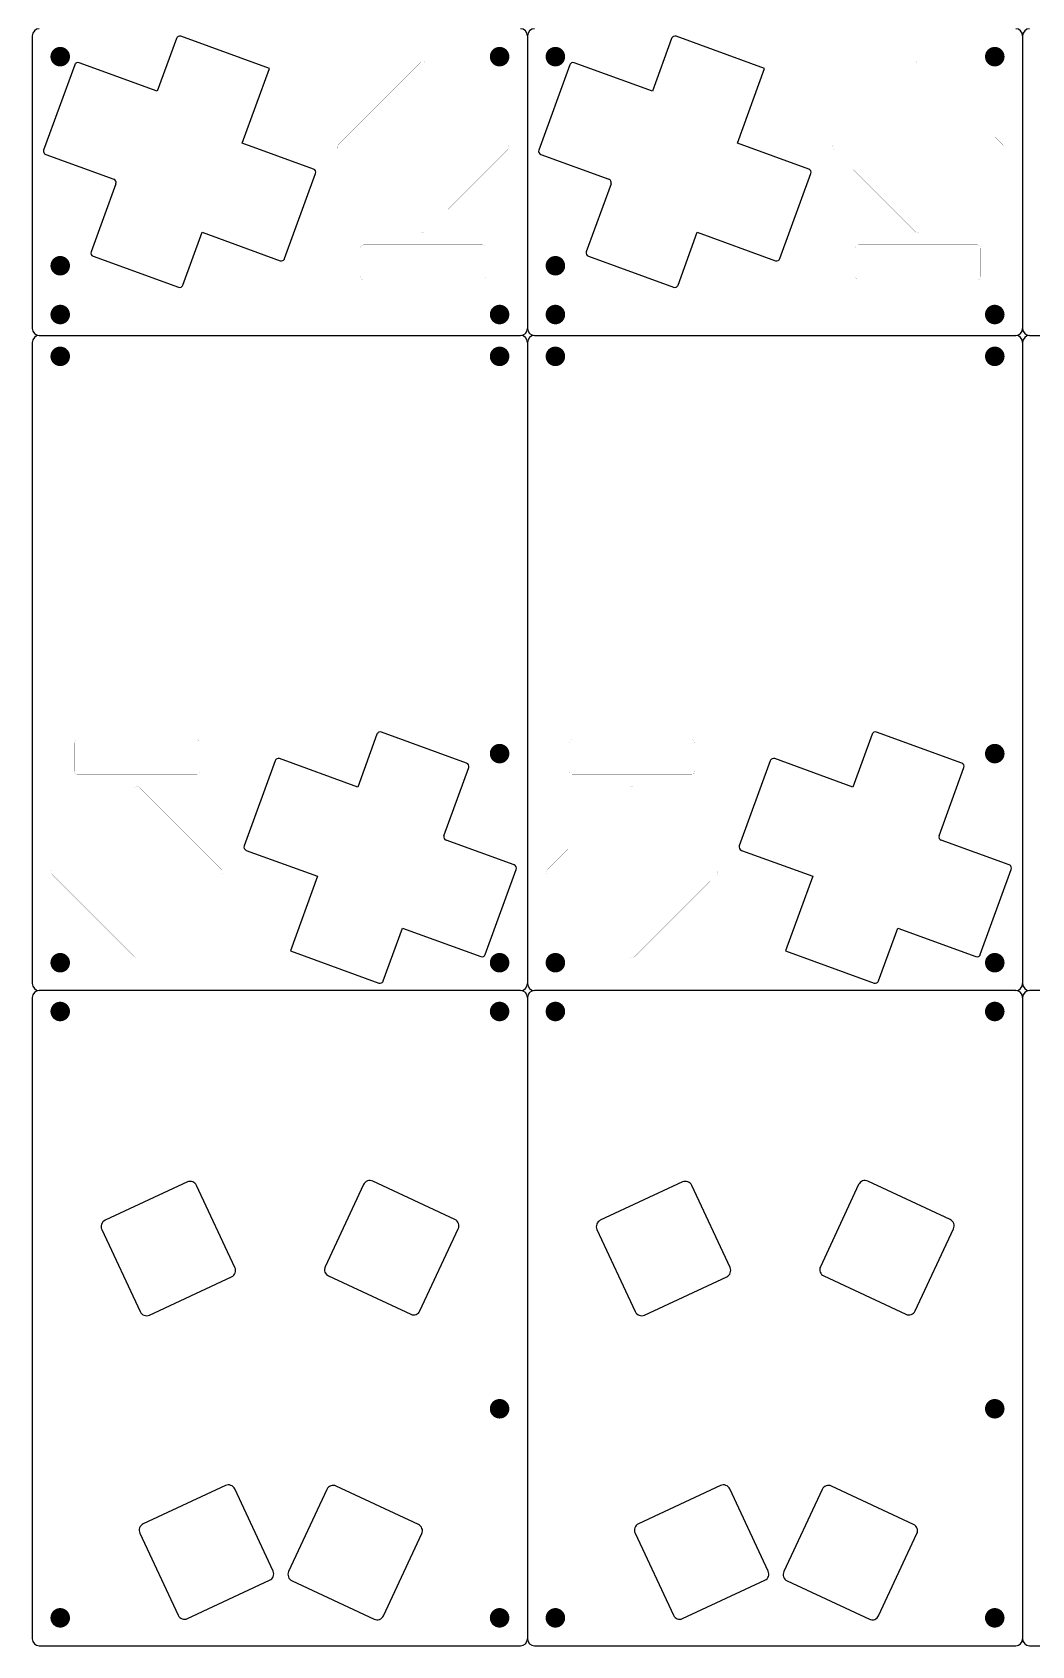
# Model space of a CAD drawing. Extents: x 0 to 355, y 0 to 464.
# Drawn here: x 0 to 143.3, y 0 to 231.5 of the extents above; entities that cross this region are included whole.
import ezdxf

# ---------------------------------------------------------------- set-up
doc = ezdxf.new("R2010")
doc.units = 0
doc.layers.add('20', color=5, linetype='CONTINUOUS')

msp = doc.modelspace()

# ---------------------------------------------------------------- linework, layer by layer
at = {"layer": '20'}
for p, q in [((0, 231), (0, 194)), ((20.6714, 230.6238), (17.9132, 223.0459)), ((33.9981, 226.3054), (21.3122, 230.9227)), ((71, 231), (71, 194)), ((71, 231), (71, 194)), ((91.6714, 230.6238), (88.9132, 223.0459)), ((104.9981, 226.3054), (92.3122, 230.9227)), ((142, 231), (142, 194)), ((142, 231), (142, 194)), ((17.9132, 223.0459), (6.7122, 227.1227)), ((88.9132, 223.0459), (77.7122, 227.1227)), ((6.0714, 226.8238), (1.6251, 214.6078)), ((30.1012, 215.5988), (33.9981, 226.3054)), ((77.0714, 226.8238), (72.6251, 214.6078)), ((101.1012, 215.5988), (104.9981, 226.3054)), ((40.3282, 211.8764), (30.1012, 215.5988)), ((111.3282, 211.8764), (101.1012, 215.5988)), ((1.924, 213.967), (11.6812, 210.4156)), ((72.924, 213.967), (82.6812, 210.4156)), ((36.1808, 199.0196), (40.6271, 211.2356)), ((107.1808, 199.0196), (111.6271, 211.2356)), ((11.98, 209.7748), (8.4251, 200.0078)), ((82.98, 209.7748), (79.4251, 200.0078)), ((21.5808, 195.2196), (24.339, 202.7975)), ((24.339, 202.7975), (35.54, 198.7207)), ((92.5808, 195.2196), (95.339, 202.7975)), ((95.339, 202.7975), (106.54, 198.7207)), ((8.724, 199.367), (20.94, 194.9207)), ((79.724, 199.367), (91.94, 194.9207)), ((0, 194), (0, 189)), ((71, 194), (71, 189)), ((71, 194), (71, 189)), ((142, 194), (142, 189)), ((142, 194), (142, 189)), ((1, 188), (70, 188)), ((72, 188), (141, 188)), ((143, 188), (212, 188)), ((0, 187), (0, 95)), ((71, 187), (71, 95)), ((71, 187), (71, 95)), ((142, 187), (142, 95)), ((142, 187), (142, 95)), ((49.4192, 130.7804), (46.661, 123.2025)), ((62.276, 126.633), (50.06, 131.0793)), ((120.4192, 130.7804), (117.661, 123.2025)), ((133.276, 126.633), (121.06, 131.0793)), ((34.8192, 126.9804), (30.3729, 114.7644)), ((46.661, 123.2025), (35.46, 127.2793)), ((59.02, 116.2252), (62.5749, 125.9922)), ((105.8192, 126.9804), (101.3729, 114.7644)), ((117.661, 123.2025), (106.46, 127.2793)), ((130.02, 116.2252), (133.5749, 125.9922)), ((30.6718, 114.1236), (40.8988, 110.4012)), ((69.076, 112.033), (59.3188, 115.5844)), ((101.6718, 114.1236), (111.8988, 110.4012)), ((140.076, 112.033), (130.3188, 115.5844)), ((64.9286, 99.1762), (69.3749, 111.3922)), ((135.9286, 99.1762), (140.3749, 111.3922)), ((40.8988, 110.4012), (37.0019, 99.6946)), ((111.8988, 110.4012), (108.0019, 99.6946)), ((50.3286, 95.3762), (53.0868, 102.9541)), ((53.0868, 102.9541), (64.2878, 98.8773)), ((121.3286, 95.3762), (124.0868, 102.9541)), ((124.0868, 102.9541), (135.2878, 98.8773)), ((37.0019, 99.6946), (49.6878, 95.0773)), ((108.0019, 99.6946), (120.6878, 95.0773)), ((0, 93), (0, 1)), ((70, 94), (1, 94)), ((71, 93), (71, 1)), ((71, 93), (71, 1)), ((141, 94), (72, 94)), ((142, 93), (142, 1)), ((142, 93), (142, 1)), ((212, 94), (143, 94)), ((22.2262, 66.5375), (10.4442, 61.0435)), ((29.0492, 54.2718), (23.5552, 66.0538)), ((47.4852, 66.1663), (41.9912, 54.3843)), ((60.5961, 61.1559), (48.8141, 66.65)), ((93.2262, 66.5375), (81.4442, 61.0435)), ((100.0492, 54.2718), (94.5552, 66.0538)), ((118.4852, 66.1663), (112.9912, 54.3843)), ((131.5961, 61.1559), (119.8141, 66.65)), ((9.9605, 59.7145), (15.4546, 47.9325)), ((55.5858, 48.045), (61.0798, 59.827)), ((80.9605, 59.7145), (86.4546, 47.9325)), ((126.5858, 48.045), (132.0798, 59.827)), ((16.7835, 47.4488), (28.5655, 52.9429)), ((42.4748, 53.0553), (54.2568, 47.5613)), ((87.7835, 47.4488), (99.5655, 52.9429)), ((113.4748, 53.0553), (125.2568, 47.5613)), ((27.6895, 22.9799), (15.9075, 17.4858)), ((34.5125, 10.7142), (29.0184, 22.4962)), ((42.2452, 22.4188), (36.7512, 10.6368)), ((55.3562, 17.4084), (43.5742, 22.9025)), ((98.6895, 22.9799), (86.9075, 17.4858)), ((105.5125, 10.7142), (100.0184, 22.4962)), ((113.2452, 22.4188), (107.7512, 10.6368)), ((126.3562, 17.4084), (114.5742, 22.9025)), ((15.4238, 16.1569), (20.9179, 4.3749)), ((50.3458, 4.2975), (55.8399, 16.0795)), ((86.4238, 16.1569), (91.9179, 4.3749)), ((121.3458, 4.2975), (126.8399, 16.0795)), ((22.2468, 3.8912), (34.0288, 9.3852)), ((37.2349, 9.3079), (49.0169, 3.8138)), ((93.2468, 3.8912), (105.0288, 9.3852)), ((108.2349, 9.3079), (120.0169, 3.8138)), ((1, 0), (70, 0)), ((72, 0), (141, 0)), ((143, 0), (212, 0))]:
    msp.add_line(p, q, dxfattribs=at)
for points, const_width in [([(4, 227.3, 1), (4, 228.7, 1), (4, 227.3)], 1.4), ([(67, 227.3, 1), (67, 228.7, 1), (67, 227.3)], 1.4), ([(75, 227.3, 1), (75, 228.7, 1), (75, 227.3)], 1.4), ([(138, 227.3, 1), (138, 228.7, 1), (138, 227.3)], 1.4), ([(56.3536, 227.1464, 0.4142), (55.6464, 227.1464)], 0.01), ([(55.6447, 227.1482, 1), (55.6482, 227.1447)], 0.005), ([(55.6482, 227.1447, 1), (55.6447, 227.1482)], 0.005), ([(56.3553, 227.1482, 1), (56.3518, 227.1447)], 0.005), ([(56.3518, 227.1447, 1), (56.3553, 227.1482)], 0.005), ([(127.3536, 227.1464, 0.4142), (126.6464, 227.1464)], 0.01), ([(126.6447, 227.1482, 1), (126.6482, 227.1447)], 0.005), ([(126.6482, 227.1447, 1), (126.6447, 227.1482)], 0.005), ([(127.3553, 227.1482, 1), (127.3518, 227.1447)], 0.005), ([(127.3518, 227.1447, 1), (127.3553, 227.1482)], 0.005), ([(43.8536, 215.3536, 0.4142), (43.8536, 214.6464)], 0.01), ([(43.8518, 215.3553, 1), (43.8553, 215.3518)], 0.005), ([(43.8553, 215.3518, 1), (43.8518, 215.3553)], 0.005), ([(68.1464, 214.6464, 0.4142), (68.1464, 215.3536)], 0.01), ([(68.1482, 215.3553, 1), (68.1447, 215.3518)], 0.005), ([(68.1447, 215.3518, 1), (68.1482, 215.3553)], 0.005), ([(114.8536, 215.3536, 0.4142), (114.8536, 214.6464)], 0.01), ([(114.8518, 215.3553, 1), (114.8553, 215.3518)], 0.005), ([(114.8553, 215.3518, 1), (114.8518, 215.3553)], 0.005), ([(139.1464, 214.6464, 0.4142), (139.1464, 215.3536)], 0.01), ([(139.1482, 215.3553, 1), (139.1447, 215.3518)], 0.005), ([(139.1447, 215.3518, 1), (139.1482, 215.3553)], 0.005), ([(43.8553, 214.6482, 1), (43.8518, 214.6447)], 0.005), ([(43.8518, 214.6447, 1), (43.8553, 214.6482)], 0.005), ([(68.1447, 214.6482, 1), (68.1482, 214.6447)], 0.005), ([(68.1482, 214.6447, 1), (68.1447, 214.6482)], 0.005), ([(114.8553, 214.6482, 1), (114.8518, 214.6447)], 0.005), ([(114.8518, 214.6447, 1), (114.8553, 214.6482)], 0.005), ([(139.1447, 214.6482, 1), (139.1482, 214.6447)], 0.005), ([(139.1482, 214.6447, 1), (139.1447, 214.6482)], 0.005), ([(55.6464, 202.8536, 0.4142), (56.3536, 202.8536)], 0.01), ([(55.6482, 202.8553, 1), (55.6447, 202.8518)], 0.005), ([(55.6447, 202.8518, 1), (55.6482, 202.8553)], 0.005), ([(56.3518, 202.8553, 1), (56.3553, 202.8518)], 0.005), ([(56.3553, 202.8518, 1), (56.3518, 202.8553)], 0.005), ([(126.6464, 202.8536, 0.4142), (127.3536, 202.8536)], 0.01), ([(126.6482, 202.8553, 1), (126.6447, 202.8518)], 0.005), ([(126.6447, 202.8518, 1), (126.6482, 202.8553)], 0.005), ([(127.3518, 202.8553, 1), (127.3553, 202.8518)], 0.005), ([(127.3553, 202.8518, 1), (127.3518, 202.8553)], 0.005), ([(4, 197.3, 1), (4, 198.7, 1), (4, 197.3)], 1.4), ([(47.5, 201, 0.4142), (47, 200.5)], 0.01), ([(47.0025, 200.5, 1), (46.9975, 200.5)], 0.005), ([(46.9975, 200.5, 1), (47.0025, 200.5)], 0.005), ([(47.5, 201.0025, 1), (47.5, 200.9975)], 0.005), ([(47.5, 200.9975, 1), (47.5, 201.0025)], 0.005), ([(65, 200.5, 0.4142), (64.5, 201)], 0.01), ([(64.5, 201.0025, 1), (64.5, 200.9975)], 0.005), ([(64.5, 200.9975, 1), (64.5, 201.0025)], 0.005), ([(65.0025, 200.5, 1), (64.9975, 200.5)], 0.005), ([(64.9975, 200.5, 1), (65.0025, 200.5)], 0.005), ([(75, 197.3, 1), (75, 198.7, 1), (75, 197.3)], 1.4), ([(118.5, 201, 0.4142), (118, 200.5)], 0.01), ([(118.0025, 200.5, 1), (117.9975, 200.5)], 0.005), ([(117.9975, 200.5, 1), (118.0025, 200.5)], 0.005), ([(118.5, 201.0025, 1), (118.5, 200.9975)], 0.005), ([(118.5, 200.9975, 1), (118.5, 201.0025)], 0.005), ([(136, 200.5, 0.4142), (135.5, 201)], 0.01), ([(135.5, 201.0025, 1), (135.5, 200.9975)], 0.005), ([(135.5, 200.9975, 1), (135.5, 201.0025)], 0.005), ([(136.0025, 200.5, 1), (135.9975, 200.5)], 0.005), ([(135.9975, 200.5, 1), (136.0025, 200.5)], 0.005), ([(47, 196.5, 0.4142), (47.5, 196)], 0.01), ([(47.0025, 196.5, 1), (46.9975, 196.5)], 0.005), ([(46.9975, 196.5, 1), (47.0025, 196.5)], 0.005), ([(47.5, 196.0025, 1), (47.5, 195.9975)], 0.005), ([(47.5, 195.9975, 1), (47.5, 196.0025)], 0.005), ([(64.5, 196, 0.4142), (65, 196.5)], 0.01), ([(64.5, 196.0025, 1), (64.5, 195.9975)], 0.005), ([(64.5, 195.9975, 1), (64.5, 196.0025)], 0.005), ([(65.0025, 196.5, 1), (64.9975, 196.5)], 0.005), ([(64.9975, 196.5, 1), (65.0025, 196.5)], 0.005), ([(118, 196.5, 0.4142), (118.5, 196)], 0.01), ([(118.0025, 196.5, 1), (117.9975, 196.5)], 0.005), ([(117.9975, 196.5, 1), (118.0025, 196.5)], 0.005), ([(118.5, 196.0025, 1), (118.5, 195.9975)], 0.005), ([(118.5, 195.9975, 1), (118.5, 196.0025)], 0.005), ([(135.5, 196, 0.4142), (136, 196.5)], 0.01), ([(135.5, 196.0025, 1), (135.5, 195.9975)], 0.005), ([(135.5, 195.9975, 1), (135.5, 196.0025)], 0.005), ([(136.0025, 196.5, 1), (135.9975, 196.5)], 0.005), ([(135.9975, 196.5, 1), (136.0025, 196.5)], 0.005), ([(0, 194.0025, 1), (0, 193.9975)], 0.005), ([(4, 190.3, 1), (4, 191.7, 1), (4, 190.3)], 1.4), ([(67, 190.3, 1), (67, 191.7, 1), (67, 190.3)], 1.4), ([(71, 194.0025, 1), (71, 193.9975)], 0.005), ([(71, 193.9975, 1), (71, 194.0025)], 0.005), ([(75, 190.3, 1), (75, 191.7, 1), (75, 190.3)], 1.4), ([(138, 190.3, 1), (138, 191.7, 1), (138, 190.3)], 1.4), ([(142, 194.0025, 1), (142, 193.9975)], 0.005), ([(142, 193.9975, 1), (142, 194.0025)], 0.005), ([(4, 184.3, 1), (4, 185.7, 1), (4, 184.3)], 1.4), ([(67, 184.3, 1), (67, 185.7, 1), (67, 184.3)], 1.4), ([(75, 184.3, 1), (75, 185.7, 1), (75, 184.3)], 1.4), ([(138, 184.3, 1), (138, 185.7, 1), (138, 184.3)], 1.4), ([(6.5, 130, 0.4142), (6, 129.5)], 0.01), ([(6.5, 130.0025, 1), (6.5, 129.9975)], 0.005), ([(6.5, 129.9975, 1), (6.5, 130.0025)], 0.005), ([(24, 129.5, 0.4142), (23.5, 130)], 0.01), ([(23.5, 130.0025, 1), (23.5, 129.9975)], 0.005), ([(23.5, 129.9975, 1), (23.5, 130.0025)], 0.005), ([(77.5, 130, 0.4142), (77, 129.5)], 0.01), ([(77.5, 130.0025, 1), (77.5, 129.9975)], 0.005), ([(77.5, 129.9975, 1), (77.5, 130.0025)], 0.005), ([(95, 129.5, 0.4142), (94.5, 130)], 0.01), ([(94.5, 130.0025, 1), (94.5, 129.9975)], 0.005), ([(94.5, 129.9975, 1), (94.5, 130.0025)], 0.005), ([(6.0025, 129.5, 1), (5.9975, 129.5)], 0.005), ([(5.9975, 129.5, 1), (6.0025, 129.5)], 0.005), ([(24.0025, 129.5, 1), (23.9975, 129.5)], 0.005), ([(23.9975, 129.5, 1), (24.0025, 129.5)], 0.005), ([(67, 127.3, 1), (67, 128.7, 1), (67, 127.3)], 1.4), ([(77.0025, 129.5, 1), (76.9975, 129.5)], 0.005), ([(76.9975, 129.5, 1), (77.0025, 129.5)], 0.005), ([(95.0025, 129.5, 1), (94.9975, 129.5)], 0.005), ([(94.9975, 129.5, 1), (95.0025, 129.5)], 0.005), ([(138, 127.3, 1), (138, 128.7, 1), (138, 127.3)], 1.4), ([(6, 125.5, 0.4142), (6.5, 125)], 0.01), ([(6.0025, 125.5, 1), (5.9975, 125.5)], 0.005), ([(5.9975, 125.5, 1), (6.0025, 125.5)], 0.005), ([(23.5, 125, 0.4142), (24, 125.5)], 0.01), ([(24.0025, 125.5, 1), (23.9975, 125.5)], 0.005), ([(23.9975, 125.5, 1), (24.0025, 125.5)], 0.005), ([(77, 125.5, 0.4142), (77.5, 125)], 0.01), ([(77.0025, 125.5, 1), (76.9975, 125.5)], 0.005), ([(76.9975, 125.5, 1), (77.0025, 125.5)], 0.005), ([(94.5, 125, 0.4142), (95, 125.5)], 0.01), ([(95.0025, 125.5, 1), (94.9975, 125.5)], 0.005), ([(94.9975, 125.5, 1), (95.0025, 125.5)], 0.005), ([(6.5, 125.0025, 1), (6.5, 124.9975)], 0.005), ([(6.5, 124.9975, 1), (6.5, 125.0025)], 0.005), ([(15.3536, 123.1464, 0.4142), (14.6464, 123.1464)], 0.01), ([(14.6447, 123.1482, 1), (14.6482, 123.1447)], 0.005), ([(14.6482, 123.1447, 1), (14.6447, 123.1482)], 0.005), ([(15.3553, 123.1482, 1), (15.3518, 123.1447)], 0.005), ([(15.3518, 123.1447, 1), (15.3553, 123.1482)], 0.005), ([(23.5, 125.0025, 1), (23.5, 124.9975)], 0.005), ([(23.5, 124.9975, 1), (23.5, 125.0025)], 0.005), ([(77.5, 125.0025, 1), (77.5, 124.9975)], 0.005), ([(77.5, 124.9975, 1), (77.5, 125.0025)], 0.005), ([(86.3536, 123.1464, 0.4142), (85.6464, 123.1464)], 0.01), ([(85.6447, 123.1482, 1), (85.6482, 123.1447)], 0.005), ([(85.6482, 123.1447, 1), (85.6447, 123.1482)], 0.005), ([(86.3553, 123.1482, 1), (86.3518, 123.1447)], 0.005), ([(86.3518, 123.1447, 1), (86.3553, 123.1482)], 0.005), ([(94.5, 125.0025, 1), (94.5, 124.9975)], 0.005), ([(94.5, 124.9975, 1), (94.5, 125.0025)], 0.005), ([(2.8536, 111.3536, 0.4142), (2.8536, 110.6464)], 0.01), ([(2.8518, 111.3553, 1), (2.8553, 111.3518)], 0.005), ([(2.8553, 111.3518, 1), (2.8518, 111.3553)], 0.005), ([(27.1464, 110.6464, 0.4142), (27.1464, 111.3536)], 0.01), ([(27.1482, 111.3553, 1), (27.1447, 111.3518)], 0.005), ([(27.1447, 111.3518, 1), (27.1482, 111.3553)], 0.005), ([(73.8536, 111.3536, 0.4142), (73.8536, 110.6464)], 0.01), ([(73.8518, 111.3553, 1), (73.8553, 111.3518)], 0.005), ([(73.8553, 111.3518, 1), (73.8518, 111.3553)], 0.005), ([(98.1464, 110.6464, 0.4142), (98.1464, 111.3536)], 0.01), ([(98.1482, 111.3553, 1), (98.1447, 111.3518)], 0.005), ([(98.1447, 111.3518, 1), (98.1482, 111.3553)], 0.005), ([(2.8553, 110.6482, 1), (2.8518, 110.6447)], 0.005), ([(2.8518, 110.6447, 1), (2.8553, 110.6482)], 0.005), ([(27.1447, 110.6482, 1), (27.1482, 110.6447)], 0.005), ([(27.1482, 110.6447, 1), (27.1447, 110.6482)], 0.005), ([(73.8553, 110.6482, 1), (73.8518, 110.6447)], 0.005), ([(73.8518, 110.6447, 1), (73.8553, 110.6482)], 0.005), ([(98.1447, 110.6482, 1), (98.1482, 110.6447)], 0.005), ([(98.1482, 110.6447, 1), (98.1447, 110.6482)], 0.005), ([(4, 97.3, 1), (4, 98.7, 1), (4, 97.3)], 1.4), ([(14.6464, 98.8536, 0.4142), (15.3536, 98.8536)], 0.01), ([(14.6482, 98.8553, 1), (14.6447, 98.8518)], 0.005), ([(14.6447, 98.8518, 1), (14.6482, 98.8553)], 0.005), ([(15.3518, 98.8553, 1), (15.3553, 98.8518)], 0.005), ([(15.3553, 98.8518, 1), (15.3518, 98.8553)], 0.005), ([(67, 97.3, 1), (67, 98.7, 1), (67, 97.3)], 1.4), ([(75, 97.3, 1), (75, 98.7, 1), (75, 97.3)], 1.4), ([(85.6464, 98.8536, 0.4142), (86.3536, 98.8536)], 0.01), ([(85.6482, 98.8553, 1), (85.6447, 98.8518)], 0.005), ([(85.6447, 98.8518, 1), (85.6482, 98.8553)], 0.005), ([(86.3518, 98.8553, 1), (86.3553, 98.8518)], 0.005), ([(86.3553, 98.8518, 1), (86.3518, 98.8553)], 0.005), ([(138, 97.3, 1), (138, 98.7, 1), (138, 97.3)], 1.4), ([(4, 90.3, 1), (4, 91.7, 1), (4, 90.3)], 1.4), ([(67, 90.3, 1), (67, 91.7, 1), (67, 90.3)], 1.4), ([(75, 90.3, 1), (75, 91.7, 1), (75, 90.3)], 1.4), ([(138, 90.3, 1), (138, 91.7, 1), (138, 90.3)], 1.4), ([(67, 33.3, 1), (67, 34.7, 1), (67, 33.3)], 1.4), ([(138, 33.3, 1), (138, 34.7, 1), (138, 33.3)], 1.4), ([(4, 3.3, 1), (4, 4.7, 1), (4, 3.3)], 1.4), ([(67, 3.3, 1), (67, 4.7, 1), (67, 3.3)], 1.4), ([(75, 3.3, 1), (75, 4.7, 1), (75, 3.3)], 1.4), ([(138, 3.3, 1), (138, 4.7, 1), (138, 3.3)], 1.4)]:
    msp.add_lwpolyline(points, format="xyb", dxfattribs=dict(at, const_width=const_width))
at = {"layer": '20', "const_width": 0.01}
for points in [[(43.8536, 215.3536), (55.6464, 227.1464)], [(56.3536, 227.1464), (68.1464, 215.3536)], [(114.8536, 215.3536), (126.6464, 227.1464)], [(127.3536, 227.1464), (139.1464, 215.3536)], [(55.6464, 202.8536), (43.8536, 214.6464)], [(68.1464, 214.6464), (56.3536, 202.8536)], [(126.6464, 202.8536), (114.8536, 214.6464)], [(139.1464, 214.6464), (127.3536, 202.8536)], [(47, 196.5), (47, 200.5)], [(47.5, 201), (64.5, 201)], [(65, 196.5), (65, 200.5)], [(118, 196.5), (118, 200.5)], [(118.5, 201), (135.5, 201)], [(136, 196.5), (136, 200.5)], [(64.5, 196), (47.5, 196)], [(135.5, 196), (118.5, 196)], [(0, 194), (71, 194)], [(71, 194), (142, 194)], [(142, 194), (213, 194)], [(6.5, 130), (23.5, 130)], [(77.5, 130), (94.5, 130)], [(6, 129.5), (6, 125.5)], [(24, 129.5), (24, 125.5)], [(77, 129.5), (77, 125.5)], [(95, 129.5), (95, 125.5)], [(2.8536, 111.3536), (14.6464, 123.1464)], [(23.5, 125), (6.5, 125)], [(15.3536, 123.1464), (27.1464, 111.3536)], [(73.8536, 111.3536), (85.6464, 123.1464)], [(94.5, 125), (77.5, 125)], [(86.3536, 123.1464), (98.1464, 111.3536)], [(14.6464, 98.8536), (2.8536, 110.6464)], [(27.1464, 110.6464), (15.3536, 98.8536)], [(85.6464, 98.8536), (73.8536, 110.6464)], [(98.1464, 110.6464), (86.3536, 98.8536)]]:
    msp.add_lwpolyline(points, dxfattribs=at)
at = {"layer": '20'}
for centre, radius, start, end in [((1, 231), 1, 90, 180), ((70, 231), 1, 0, 90), ((72, 231), 1, 90, 180), ((141, 231), 1, 0, 90), ((143, 231), 1, 90, 180), ((21.1412, 230.4528), 0.5, 69.9998, 159.9999), ((92.1412, 230.4528), 0.5, 69.9998, 159.9999), ((6.5412, 226.6528), 0.5, 69.9998, 159.9999), ((77.5412, 226.6528), 0.5, 69.9998, 159.9999), ((2.095, 214.4368), 0.5, 160.0003, 250.0001), ((73.095, 214.4368), 0.5, 160.0003, 250.0001), ((40.1572, 211.4066), 0.5, 340.0003, 70.0001), ((111.1572, 211.4066), 0.5, 340.0003, 70.0001), ((11.5102, 209.9458), 0.5, 340.0003, 70.0001), ((82.5102, 209.9458), 0.5, 340.0003, 70.0001), ((8.895, 199.8368), 0.5, 160.0003, 250.0001), ((79.895, 199.8368), 0.5, 160.0003, 250.0001), ((35.711, 199.1906), 0.5, 249.9998, 339.9999), ((106.711, 199.1906), 0.5, 249.9998, 339.9999), ((21.111, 195.3906), 0.5, 249.9998, 339.9999), ((92.111, 195.3906), 0.5, 249.9998, 339.9999), ((1, 189), 1, 180, 270), ((1, 187), 1, 90, 180), ((70, 189), 1, 270, 0), ((70, 187), 1, 0, 90), ((72, 189), 1, 180, 270), ((72, 187), 1, 90, 180), ((141, 189), 1, 270, 0), ((141, 187), 1, 0, 90), ((143, 189), 1, 180, 270), ((143, 187), 1, 90, 180), ((49.889, 130.6094), 0.5, 69.9998, 159.9999), ((120.889, 130.6094), 0.5, 69.9998, 159.9999), ((35.289, 126.8094), 0.5, 69.9998, 159.9999), ((62.105, 126.1632), 0.5, 340.0003, 70.0001), ((106.289, 126.8094), 0.5, 69.9998, 159.9999), ((133.105, 126.1632), 0.5, 340.0003, 70.0001), ((59.4898, 116.0542), 0.5, 160.0003, 250.0001), ((130.4898, 116.0542), 0.5, 160.0003, 250.0001), ((30.8428, 114.5934), 0.5, 160.0003, 250.0001), ((101.8428, 114.5934), 0.5, 160.0003, 250.0001), ((68.905, 111.5632), 0.5, 340.0003, 70.0001), ((139.905, 111.5632), 0.5, 340.0003, 70.0001), ((64.4588, 99.3472), 0.5, 249.9998, 339.9999), ((135.4588, 99.3472), 0.5, 249.9998, 339.9999), ((1, 95), 1, 180, 270), ((49.8588, 95.5472), 0.5, 249.9998, 339.9999), ((70, 95), 1, 270, 0), ((72, 95), 1, 180, 270), ((120.8588, 95.5472), 0.5, 249.9998, 339.9999), ((141, 95), 1, 270, 0), ((143, 95), 1, 180, 270), ((1, 93), 1, 90, 180), ((70, 93), 1, 0, 90), ((72, 93), 1, 90, 180), ((141, 93), 1, 0, 90), ((143, 93), 1, 90, 180), ((22.6488, 65.6312), 1, 24.9999, 114.9999), ((48.3915, 65.7437), 1, 65, 155), ((93.6489, 65.6312), 1, 24.9999, 114.9999), ((119.3915, 65.7437), 1, 65, 155), ((10.8668, 60.1371), 1, 115.0001, 205.0001), ((60.1735, 60.2496), 1, 335, 65), ((81.8668, 60.1371), 1, 115.0001, 205.0001), ((131.1735, 60.2496), 1, 335, 65), ((28.1429, 53.8492), 1, 295, 25), ((42.8975, 53.9617), 1, 155, 245), ((99.1429, 53.8492), 1, 295, 25), ((113.8975, 53.9617), 1, 155, 245), ((16.3609, 48.3551), 1, 205.0001, 295.0001), ((54.6795, 48.4676), 1, 245, 335), ((87.3609, 48.3551), 1, 205.0001, 295.0001), ((125.6795, 48.4676), 1, 245, 335), ((28.1121, 22.0736), 1, 24.9999, 114.9999), ((43.1516, 21.9962), 1, 65.0001, 155.0001), ((99.1121, 22.0736), 1, 24.9999, 114.9999), ((114.1516, 21.9962), 1, 65.0001, 155.0001), ((16.3301, 16.5795), 1, 115.0001, 205.0001), ((54.9336, 16.5021), 1, 335.0001, 65.0001), ((87.3301, 16.5795), 1, 115.0001, 205.0001), ((125.9336, 16.5021), 1, 335.0001, 65.0001), ((33.6062, 10.2916), 1, 294.9999, 24.9999), ((37.6575, 10.2142), 1, 154.9999, 244.9999), ((104.6062, 10.2916), 1, 294.9999, 24.9999), ((108.6575, 10.2142), 1, 154.9999, 244.9999), ((21.8242, 4.7975), 1, 205.0001, 295.0001), ((49.4395, 4.7201), 1, 244.9999, 334.9999), ((92.8242, 4.7975), 1, 205.0001, 295.0001), ((120.4395, 4.7201), 1, 244.9999, 334.9999), ((1, 1), 1, 180, 270), ((70, 1), 1, 270, 0), ((72, 1), 1, 180, 270), ((141, 1), 1, 270, 0), ((143, 1), 1, 180, 270)]:
    msp.add_arc(centre, radius, start, end, dxfattribs=at)

doc.saveas('drawing.dxf')
